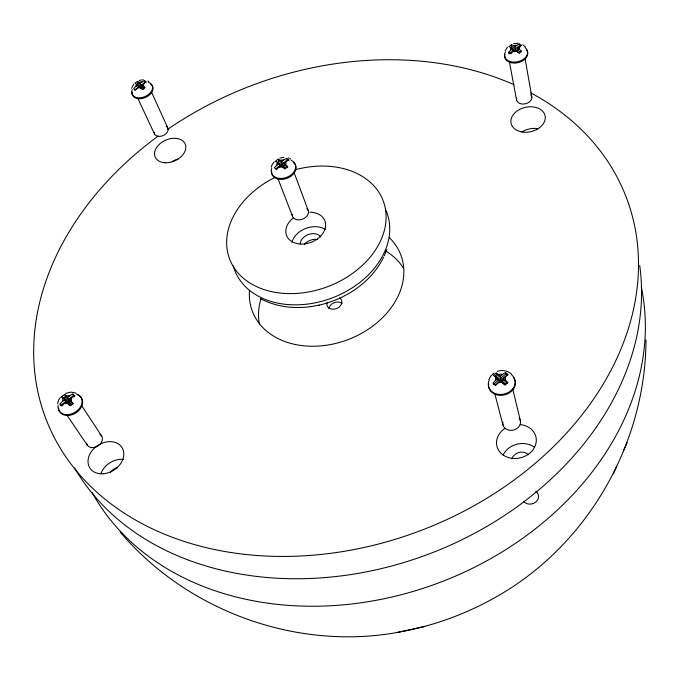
<?xml version="1.0" encoding="UTF-8"?>
<svg xmlns="http://www.w3.org/2000/svg" width="680" height="680" viewBox="0 0 680 680"><rect width="100%" height="100%" fill="white"/><g stroke="black" fill="none" stroke-linecap="round" stroke-linejoin="round"><path stroke-width="1.02" d="M646 339.864C645.652 443.215 588.106 544.136 498.27 595.688L496.4 596.751C466.412 613.887 433.602 625.846 399.602 631.992L397.154 632.502C295.469 650.598 186.796 610.665 120.139 532.006M57.571 403.605L58.65 399.95L60.401 397.307M131.623 88.272L133.68 84.235M271.218 167.28L272.144 164.628L274.236 161.721M139.672 87.108L136.858 84.813L138.15 82.849L137.505 81.439A14.518 10.761 -52.2 0 0 135.031 83.275A7.565 1.725 53.6 0 1 136.569 84.201L138.609 87.057L139.494 87.371M64.931 397.162L65.459 395.726L64.626 394.476A16.634 10.744 -41.3 0 0 61.718 396.754L62.552 397.995L64.931 397.162L72.029 404.77M488.869 379.593L490.824 376.048L494.079 372.963M277.296 162.936L278.825 160.692L278.248 159.18A16.439 10.761 -52.3 0 0 275.468 161.313A8.5 2.321 52.7 0 1 277.474 162.511M384.302 255.807L386.809 249.602M613.36 473.85L616.76 466.174M623.433 450.942L627.096 442.663M515.619 50.609L515.142 46.691L513.638 45.73A7.956 3.46 53.4 0 0 511.981 44.939A7.514 3.264 53.4 0 0 511.377 44.82L511.658 46.325L510.994 47.795L519.469 53.176M505.129 50.805L507.501 47.158M494.87 376.771L496.57 374.433L496.213 373.039A18.309 9.01 -50.4 0 0 493.365 375.462L493.91 375.751A9.29 2.754 49.4 0 1 495.89 377.145L497.726 378.632L498.202 380.502L500.233 381.149M383.639 257.142C371.356 282.387 345.686 299.166 318.793 305.201M508.963 53.924L508.674 52.377L509.175 51.714A8.16 4.692 -58 0 1 511.02 49.92L512.712 48.595L511.173 47.617A7.761 3.357 53.4 0 0 508.946 46.708A15.436 8.874 -58 0 1 511.377 44.82M69.641 405.611L67.694 403.512L70.907 400.826M498.423 382.423A5.117 4.165 -13.8 0 0 501.56 382.423A4.87 3.97 -13.8 0 0 501.908 382.313L500.378 380.8L498.491 382.398A9.274 4.547 -50.4 0 0 496.409 384.489A8.764 4.292 -50.4 0 0 495.652 385.441A17.663 5.151 49.3 0 0 493.008 383.274A9.036 4.446 -50.4 0 1 495.805 380.273L497.726 378.632M501.16 380.358L500.582 376.21L502.613 374.476M493.357 384.625L498.202 380.502M507.458 383.291L503.702 380.239L503.234 378.369L505.24 376.661A9.12 4.462 -50.6 0 1 508.19 374.714A18.488 5.576 49.2 0 0 505.529 372.572L505.869 373.975L501.05 378.08L496.57 374.433M495.159 385.466L506.948 375.436L505.869 373.975M504.194 379.219L501.1 381.854L495.635 377.4M134.402 90.151L139.451 86.547L140.658 87.525A7.735 1.776 53.6 0 1 142.145 88.918L142.596 89.411A14.918 10.982 -52.1 0 1 145.112 87.618A7.505 1.734 53.6 0 0 143.174 85.731L141.933 84.719L142.826 86.649L141.755 87.541M64.49 400.078L65.781 401.464L60.843 405.339L60.002 404.099A8.627 5.576 -41.1 0 1 62.696 401.268L64.634 399.747L65.781 401.464L67.855 402.058L70.278 400.154M64.617 394.468A8.483 0.689 50.9 0 1 66.266 396.1L67.541 397.469L69.564 395.887A8.78 5.678 -41.4 0 1 71.995 394.366L72.777 394.043A17.246 1.462 50.9 0 1 74.689 396.075A8.534 5.508 -41.5 0 0 71.536 397.894L69.462 399.508L73.21 404.013M515.142 46.691L516.758 45.424A7.998 4.581 -58.1 0 1 519.375 44.021A15.436 6.749 53.3 0 1 521.662 45.458A7.913 4.522 -58.1 0 0 519.095 46.843L517.429 48.136L517.812 50.227L520.923 52.198M509.787 53.278L513.094 50.685L514.394 51.187M519.375 44.03L519.639 45.552L515.525 48.782L511.658 46.325M72.777 394.043L73.618 395.318L68.689 399.185L68.808 401.31M69.462 399.508L70.831 400.979A8.483 0.689 50.9 0 1 72.998 403.427A17.561 11.229 -41.4 0 0 70.091 405.73A8.585 0.68 50.9 0 0 67.889 403.249L66.538 401.803L64.549 403.359A8.534 5.508 -41.2 0 0 61.889 406.147A16.907 1.258 50.9 0 0 60.002 404.099M508.674 52.377A15.818 6.783 53.2 0 1 510.952 53.831A7.93 4.547 -58 0 1 513.264 51.408L514.998 50.048L516.63 51.085A7.761 3.375 53.3 0 1 518.985 53.04A16.286 9.265 -57.8 0 1 521.424 51.136M515.619 50.728L518.092 48.798M518.015 49.912L516.366 51.204L517.812 50.227M277.015 165.155L278.945 163.668L277.474 162.503A4.581 3.264 -20.8 0 0 277.202 162.987A4.769 3.392 -20.8 0 0 277.015 165.155A8.696 5.704 -52.3 0 0 274.958 167.135L274.414 167.85A17.306 4.649 52.6 0 1 276.599 169.592A8.449 5.525 -52.3 0 1 279.149 166.94L281.129 165.401L282.693 166.651A8.5 2.329 52.7 0 1 285.048 168.878A17.357 11.245 -52.3 0 1 287.844 166.736A8.593 2.372 52.7 0 0 285.464 164.475L283.917 163.26L285.812 161.789A8.424 5.499 -52.6 0 1 288.856 160.174M282.633 165.75L281.732 161.525L283.577 160.106A8.517 5.567 -52.6 0 1 286.662 158.457A16.881 4.692 52.7 0 1 288.856 160.182M275.808 168.793L279.743 165.767L281.231 166.277M281.724 166.447L284.249 164.5M282.438 167.017L284.962 165.07M137.717 85.136L136.077 86.334A7.497 5.567 -52.2 0 0 134.334 87.966A7.08 5.261 -52.2 0 0 133.748 88.757A14.654 3.298 53.5 0 1 135.481 90.177A7.327 5.431 -52.2 0 1 137.785 87.779A3.978 2.635 -23.5 0 0 138.252 87.856A4.131 2.737 -23.5 0 0 140.658 87.525M137.496 81.439A7.471 1.717 53.6 0 1 139.018 82.356L140.199 83.308L141.941 82.034A7.378 5.465 -52.5 0 1 144.627 80.707A15.351 3.579 53.6 0 1 146.362 82.11A7.301 5.406 -52.5 0 0 143.709 83.428A4.131 2.728 -23.5 0 1 143.446 85.306A3.97 2.626 -23.5 0 1 143.174 85.731M142.859 85.85L140.377 87.678L142.358 89.292M140.939 88.145L143.429 86.309M283.348 166.311L284.707 165.35L287.691 167.705M69.428 401.982L70.601 401.225M502.027 381.063L503.702 380.239M65.535 393.38L71.001 392.122L75.76 392.972M497.225 371.374C502.12 369.589 508.079 370.625 511.751 374.416M139.264 80.512L140.939 80.07M279.956 158.049L283.857 157.327M513.502 43.681L518.075 43.273M397.154 632.502L424.796 626.467M260.363 298.596C275.952 306.901 294.253 309.12 311.601 306.501M311.049 306.612L319.149 305.133M141.772 79.934L143.404 79.849M516.758 45.424L516.621 45.398A4.19 2.89 -13.1 0 0 516.315 45.364A4.403 3.034 -13.1 0 0 513.578 45.721M283.577 160.106L283.381 160.064A4.53 3.221 -20.8 0 0 283.126 160.021A4.769 3.392 -20.8 0 0 280.33 160.335M288.337 157.913L289.212 158.244M147.849 80.954L148.699 81.43M290.02 158.644L290.87 159.129M517.429 48.136L519.044 49.155A7.854 3.425 53.3 0 1 521.424 51.127M512.508 49.886L514.054 50.864M522.835 44.77L525.428 46.928M281.732 161.525L280.287 160.386A8.704 2.389 52.7 0 0 278.757 159.375A8.228 2.261 52.7 0 0 278.248 159.18M278.825 160.692L282.523 163.617L287.232 159.995L286.662 158.465M278.205 162.239L285.575 168.079M279.505 164.696L284.665 168.784M496.213 373.031A9.01 2.694 49.4 0 1 498.695 374.68L500.582 376.21M503.234 378.369L505.044 379.839A9.027 2.712 49.3 0 1 507.875 382.534A18.012 8.721 -50.4 0 0 505.019 384.99A9.137 2.72 49.3 0 0 502.137 382.236M138.15 82.849L141.083 85.238L141.185 87.082M142.826 86.649L144.296 87.847M137.666 84.218L143.871 89.275M495.796 375.989L505.886 384.208M501.865 382.483L504.951 384.999M65.459 395.726L68.689 399.185L67.541 397.469M63.979 397.911L71.077 405.51M64.634 399.747L63.376 398.395A8.696 0.68 50.9 0 0 62.101 397.103M73.618 395.318L74.707 396.686M519.639 45.552L520.557 46.861M67.15 415.446L87.142 444.915M66.538 401.803L67.694 403.512M81.591 405.526L101.703 436.075M137.912 98.507L154.453 133.909M140.199 83.308L141.083 85.238L145.282 82.153L144.627 80.716M151.249 91.587L167.867 128.087M277.95 178.661L292.459 216.18M278.945 163.668L279.743 165.767M283.917 163.26L284.707 165.35M294.236 172.941L308.269 210.638M495.023 394.57L502.971 425.076M512.678 388.858L520.361 420.546M62.696 401.268L62.671 401.14A4.607 3.442 -31.8 0 1 62.645 400.868M509.337 61.497L516.545 99.875M512.712 48.595L513.094 50.685M525.028 58.403L531.819 96.925M306.858 208.556A8.381 6.137 -20.8 0 1 302.668 219.121A8.381 6.137 -20.8 0 1 292.264 214.276M291.21 160.344A12.639 9.027 -20.8 0 1 293.922 171.964A12.639 9.027 -20.8 0 1 278.545 178.287A12.639 9.027 -20.8 0 1 271.711 168.368M293.293 162.35A12.631 9.027 -20.8 0 1 287.547 178.143A12.631 9.027 -20.8 0 1 271.651 171.309M285.812 161.797A4.76 3.383 -20.8 0 1 285.685 164.076A4.547 3.239 -20.8 0 1 285.464 164.475M282.659 166.694A4.76 3.383 -20.8 0 1 279.701 167.101M279.735 167.05A4.573 3.256 -20.8 0 1 279.149 166.931M166.099 126.259A7.31 4.981 -23.7 0 1 163.752 135.294A7.31 4.981 -23.7 0 1 154.181 132.37M148.418 82.314A10.973 7.285 -23.5 0 1 151.172 91.724A10.973 7.285 -23.5 0 1 137.751 97.758A10.973 7.285 -23.5 0 1 132.285 89.556M150.391 83.921A10.965 7.285 -23.6 0 1 145.698 97.359A10.965 7.285 -23.6 0 1 132.226 92.106M138.975 82.34A4.131 2.728 -23.5 0 1 141.508 81.957A3.944 2.609 -23.5 0 1 141.941 82.034M136.034 86.317A4.131 2.737 -23.5 0 1 136.323 84.481M519.078 418.124A8.985 7.471 -13.3 0 1 513.502 430.083A8.985 7.471 -13.3 0 1 502.902 422.118M511.7 374.935A13.591 11.093 -13.7 0 1 512.15 389.487A13.591 11.093 -13.7 0 1 494.879 393.405A13.591 11.093 -13.7 0 1 489.235 380.035M513.494 377.485A13.575 11.084 -13.7 0 1 504.934 394.8A13.575 11.084 -13.7 0 1 488.546 384.175M502.613 374.484A9.002 4.42 -50.6 0 1 505.529 372.563M505.036 379.839A5.117 4.165 -13.8 0 0 505.401 377.102A4.896 3.987 -13.8 0 0 505.24 376.661M502.588 374.425A5.117 4.165 -13.8 0 0 499.358 374.391A4.921 4.003 -13.8 0 0 498.695 374.68M495.601 379.729A5.125 4.173 -13.8 0 1 495.898 377.145M495.805 380.264A4.93 4.012 -13.8 0 1 495.601 379.729M530.817 94.868A7.777 5.508 -12.8 0 1 525.487 103.768A7.777 5.508 -12.8 0 1 516.638 98.201M525.045 47.566A11.704 8.083 -13.1 0 1 524.705 58.208A11.704 8.083 -13.1 0 1 509.915 61.455A11.704 8.083 -13.1 0 1 505.427 51.867M526.388 49.666A11.696 8.083 -13.1 0 1 518.015 62.671A11.696 8.083 -13.1 0 1 504.917 54.561M519.087 46.835A4.403 3.034 -13.1 0 1 519.214 48.807A4.216 2.898 -13.1 0 1 519.044 49.155M516.604 51.127A4.403 3.034 -13.1 0 1 513.808 51.544A4.233 2.916 -13.1 0 1 513.264 51.408M510.935 49.946A4.403 3.034 -13.1 0 1 510.875 48.076M510.96 48.042A4.242 2.924 -13.1 0 1 511.173 47.626M99.858 434.265A8.517 6.519 -32.3 0 1 98.175 445.85A8.517 6.519 -32.3 0 1 86.522 443.233M76.279 393.865A12.861 9.63 -31.8 0 1 81.09 405.705A12.861 9.63 -31.8 0 1 66.691 414.681A12.861 9.63 -31.8 0 1 58.157 405.152M77.741 395.003A12.852 9.622 -31.8 0 1 76.313 412.641A12.852 9.622 -31.8 0 1 58.582 408.102M61.718 396.754A8.22 0.646 50.9 0 1 62.101 397.103M70.822 400.979A4.837 3.612 -31.8 0 0 71.612 398.412A4.649 3.476 -31.8 0 0 71.528 397.885M64.49 403.385A4.837 3.612 -31.8 0 0 67.311 403.435A4.633 3.46 -31.8 0 0 67.889 403.24M62.569 400.851A4.837 3.612 -31.8 0 1 63.299 398.37M69.555 395.887A4.845 3.621 -31.8 0 0 66.878 395.887A4.658 3.485 -31.8 0 0 66.258 396.091M295.35 169.711A82.11 60.681 -20.8 0 1 382.619 235.917A82.11 60.681 -20.8 0 1 253.113 284.861A82.11 60.681 -20.8 0 1 275.017 177.395M304.411 244.477A11.211 8.372 -20.8 0 1 317.662 239.513M291.95 242.148A20.281 15.096 -20.8 0 1 305.779 228.412A20.281 15.096 -20.8 0 1 325.261 229.44M309.876 212.219A20.519 15.155 -20.8 0 1 323.748 231.905A20.519 15.155 -20.8 0 1 293.361 242.361A20.519 15.155 -20.8 0 1 293.318 217.915M300.203 244.069A11.262 8.389 -20.8 0 1 308.499 234.473A11.262 8.389 -20.8 0 1 320.756 236.801M385.45 209.329A81.337 60.495 -20.8 0 1 331.543 298.154A81.337 60.495 -20.8 0 1 233.316 265.965M530.817 92.897A310.607 238.042 -20.8 0 1 550.97 449.081A310.607 238.042 -20.8 0 1 106.607 500.471A310.607 238.042 -20.8 0 1 158.312 135.983M167.722 129.319A310.607 238.042 -20.8 0 1 514.19 84.77M639.718 265.506A303.611 235.917 -20.8 0 1 422.518 556.359A303.611 235.917 -20.8 0 1 74.656 468.027M259.505 324.471A77.996 60.044 -20.8 0 1 261.035 298.571M385.569 250.963A77.996 60.044 -20.8 0 1 403.291 267.954M389.376 237.643A79.407 60.444 -20.8 0 1 348.109 339.583A79.407 60.444 -20.8 0 1 249.45 290.878M328.899 308.661A7.675 5.924 -20.8 0 1 334.177 302.702A7.675 5.924 -20.8 0 1 342.116 303.535M339.719 297.984A7.718 5.942 -20.8 0 1 340.442 305.762A7.718 5.942 -20.8 0 1 330.973 308.95A7.718 5.942 -20.8 0 1 327.216 302.2M101.082 473.152A18.709 14.603 -32.9 0 1 123.522 459.399M110.5 472.328A9.078 7.08 -32.9 0 1 117.376 467.636M522.062 131.903A17.127 12.41 -12.4 0 1 538.245 128.749M172.082 161.619A16.116 11.254 -23.8 0 1 178.049 159.043M503.089 455.056A19.686 16.66 -12.8 0 1 534.412 447.21M520.174 424.583A20.06 16.83 -13 0 1 534.387 447.576A20.06 16.83 -13 0 1 503.633 455.328A20.06 16.83 -13 0 1 504.832 428.451M511.904 458.906A9.546 8.083 -12.8 0 1 519.087 452.438A9.546 8.083 -12.8 0 1 528.547 454.75M641.257 286.883A295.179 233.249 -20.8 0 1 438.481 582.964A295.179 233.249 -20.8 0 1 92.157 492.575M535.755 491.274A8.279 7.123 -12.2 0 1 535.721 502.087A8.279 7.123 -12.2 0 1 523.43 501.219M103.198 473.781A19.04 14.713 -32.6 0 0 122.587 448.604A19.04 14.713 -32.6 0 0 91.953 450.831A19.04 14.713 -32.6 0 0 103.198 473.781M521.331 131.844A17.416 12.47 -12.6 0 0 545.156 116.178A17.416 12.47 -12.6 0 0 517.726 110.534A17.416 12.47 -12.6 0 0 521.331 131.844M165.07 162.758A16.371 11.288 -23.7 0 0 185.546 145.044A16.371 11.288 -23.7 0 0 159.91 143.786A16.371 11.288 -23.7 0 0 165.07 162.758"/></g></svg>
